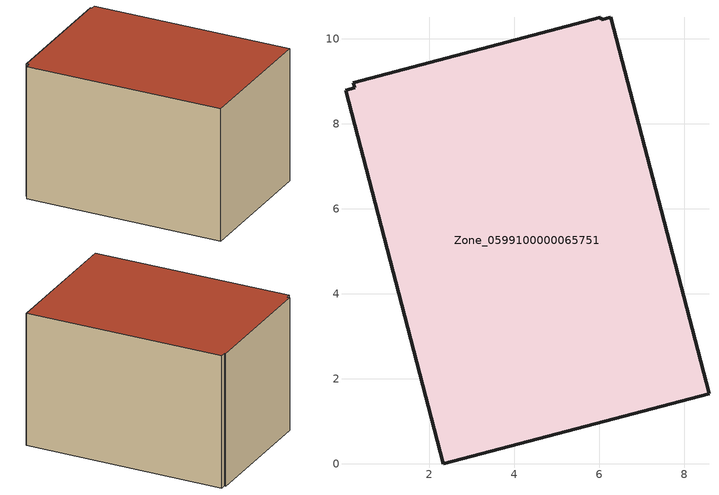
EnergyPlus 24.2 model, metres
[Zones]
Zone_0599100000065751
 floor ground (C_G): 0.03,8.79 0.24,8.85 0.21,8.97 6.04,10.5 6.05,10.45 6.27,10.51 8.58,1.65 2.33,0 z3.15
 wall outside (C_F): 6.04,10.5 0.21,8.97 0.24,8.85 0.03,8.79 2.33,0 8.58,1.65 6.27,10.51 6.05,10.45 6.04,10.5 z3.15:9.3
 roof outside (C_R): 6.05,10.45 6.04,10.5 0.21,8.97 0.24,8.85 0.03,8.79 2.33,0 8.58,1.65 6.27,10.51 z9.3
[BUILDING]
Pand.0599100000065751: North Axis=0; Terrain=City; Loads Convergence Tolerance Value=0.04; Temperature Convergence Tolerance Value=0.4; Solar Distribution=FullExterior; Maximum Number of Warmup Days=25; Minimum Number of Warmup Days=1
[Site:Location]
Rotterdam.The.Hague.AP_ZH_NLD Design_Conditions: Latitude=51.96; Longitude=4.45; Time Zone=1; Elevation=-4.5
[SITE:GROUNDTEMPERATURE:BUILDINGSURFACE]
18, 18, 18, 18, 18, 18, 18, 18, 18, 18, 18, 18
[MATERIAL] Thermal Absorptance=0.9; Solar Absorptance=0.7; Visible Absorptance=0.7
Name | Roughness | Thickness | Conductivity | Density | Specific Heat
G.TI.1946-1964 | MediumSmooth | 0.15 | 1 | 540 | 1210
F.TI.1946-1964 | Rough | 0.3 | 0.857143 | 1920 | 840
R.TI.1946-1964 | MediumRough | 0.2 | 0.277778 | 1500 | 1000
[CONSTRUCTION]
C_G: G.TI.1946-1964
C_F: F.TI.1946-1964
C_R: R.TI.1946-1964
[ZONE]
Zone_0599100000065751: Type=1; Multiplier=1; Ceiling Height=Autocalculate; Volume=Autocalculate; Floor Area=autocalculate; Part of Total Floor Area=Yes
[ZONEINFILTRATION:DESIGNFLOWRATE]
Infil_Zone_0599100000065751: Zone or ZoneList or Space or SpaceList=Zone_0599100000065751; Schedule=AlwaysOn; Design Flow Rate Calculation Method=Flow/Area; Flow Rate per Floor Area=0.003; Constant Term Coefficient=1; Temperature Term Coefficient=0; Velocity Term Coefficient=0; Velocity Squared Term Coefficient=0
[HVACTEMPLATE:ZONE:IDEALLOADSAIRSYSTEM]
Zone_0599100000065751: Maximum Heating Supply Air Temperature=50; Minimum Cooling Supply Air Temperature=13; Maximum Heating Supply Air Humidity Ratio=0.0156; Minimum Cooling Supply Air Humidity Ratio=0.0077; Heating Limit=NoLimit; Cooling Limit=NoLimit; Dehumidification Control Type=ConstantSensibleHeatRatio; Cooling Sensible Heat Ratio=0.7; Dehumidification Setpoint=60; Humidification Control Type=None; Humidification Setpoint=30; Outdoor Air Method=None; Outdoor Air Flow Rate per Person=0.00944; Outdoor Air Flow Rate per Zone Floor Area=0; Outdoor Air Flow Rate per Zone=0; Demand Controlled Ventilation Type=None; Outdoor Air Economizer Type=NoEconomizer; Heat Recovery Type=None; Sensible Heat Recovery Effectiveness=0.7; Latent Heat Recovery Effectiveness=0.65
[ZONECONTROL:THERMOSTAT]
ThermostatControl_Zone_0599100000065751: Zone or ZoneList=Zone_0599100000065751; Control Type Schedule=DualSetpointControlType; Control 1=Thermostat_Zone_0599100000065751; Temperature Difference Between Cutout And Setpoint=0
[THERMOSTATSETPOINT:DUALSETPOINT]
Thermostat_Zone_0599100000065751: Heating Setpoint Temperature Schedule=HeatingSetpoint_Zone_0599100000065751; Cooling Setpoint Temperature Schedule=CoolingSetpoint_Zone_0599100000065751
[SCHEDULE:COMPACT]
HeatingSetpoint_Zone_0599100000065751: Through: 12/31, For: AllDays, Until: 24:00, 21
CoolingSetpoint_Zone_0599100000065751: Through: 12/31, For: AllDays, Until: 24:00, 24
DualSetpointControlType: Through: 12/31, For: AllDays, Until: 24:00, 4
AlwaysOn: Through: 12/31, For: AllDays, Until: 24:00, 1
